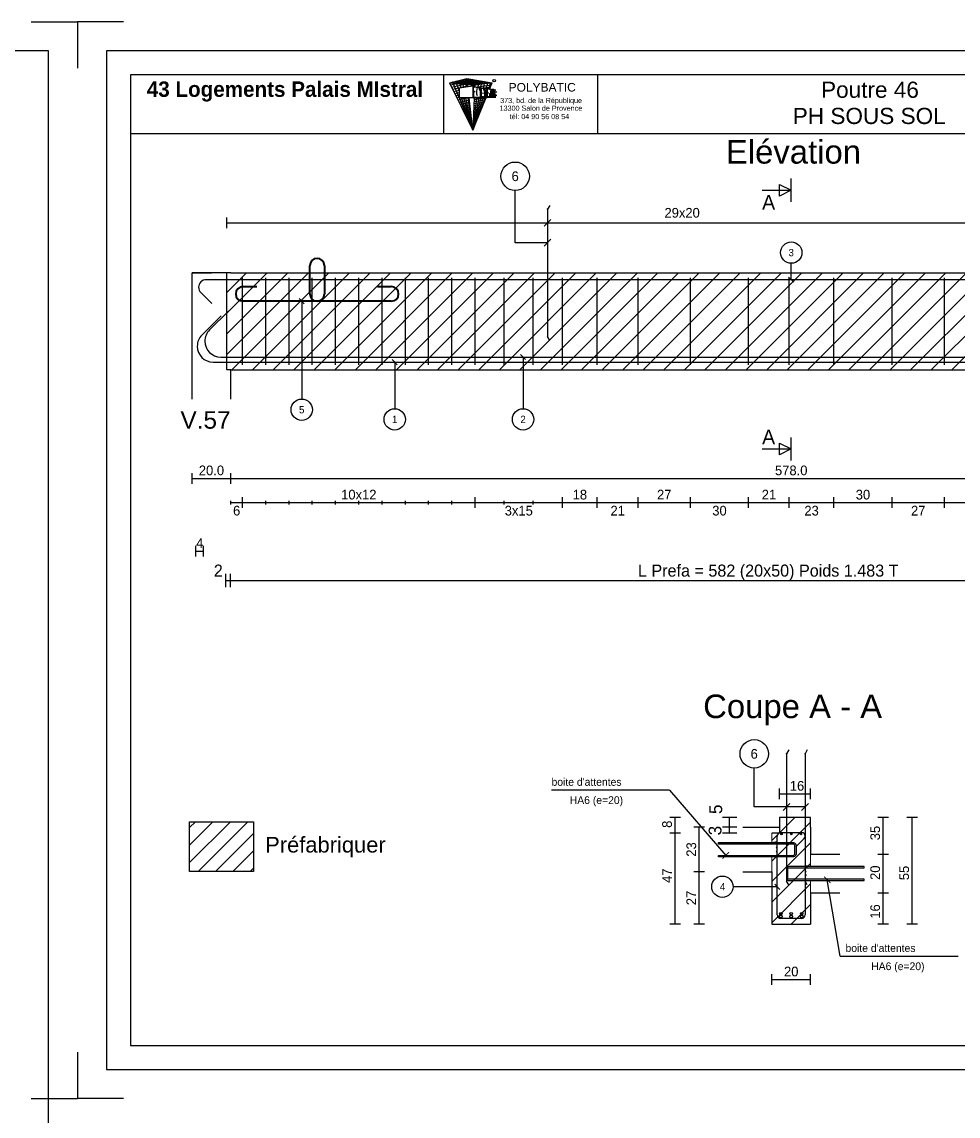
# Model space of a CAD drawing. Extents: x -12912 to 27386, y 1818 to 8189.
# Drawn here: x 23843 to 24326, y 3421 to 3986 of the extents above; entities that cross this region are included whole.
import ezdxf
from ezdxf.enums import TextEntityAlignment as Align

# ---------------------------------------------------------------- set-up
doc = ezdxf.new("R2010")
doc.units = 0
doc.header["$MEASUREMENT"] = 0
doc.linetypes.add('CONTINUE', pattern=[0])
doc.layers.get('0').update_dxf_attribs({"linetype": 'CONTINUOUS'})
for name, color, linetype in [('1', 7, 'CONTINUOUS'), ('104', 7, 'CONTINUOUS'), ('173', 7, 'CONTINUOUS'), ('5', 7, 'CONTINUOUS'), ('6', 7, 'CONTINUOUS'), ('7', 7, 'CONTINUOUS'), ('Bâtiment 1. Soubassement', 7, 'CONTINUOUS'), ('GO-CARTOUCHE', 7, 'CONTINUOUS'), ('GO-TEXTE', 9, 'CONTINUOUS'), ('PYC-HACHURE', 7, 'CONTINUOUS'), ('RDC COFFRAGE', 7, 'CONTINUOUS')]:
    doc.layers.add(name, color=color, linetype=linetype)
doc.layers.add('PYC- HACHURES', color=7, linetype='CONTINUOUS', lineweight=18)
doc.styles.add('ARIAL', font='ARIAL.TTF')
doc.styles.add('TEXTEBA', font='ARIAL.TTF')

# ---------------------------------------------------------------- blocks, each defined once
blk = doc.blocks.new('_ArchTick')
at = {"color": 0, "linetype": 'ByBlock', "const_width": 0.15}
blk.add_lwpolyline([(-0.5, -0.5), (0.5, 0.5)], dxfattribs=at)
blk = doc.blocks.new('A$C25E25F4E')
at = {"layer": 'RDC COFFRAGE', "color": 5, "linetype": 'CONTINUE', "lineweight": 40, "ltscale": 0.01}
for points in [[(48.51, 3.75), (48.51, 18.3)], [(52.25, 22.05), (52.25, 22.05)], [(56, 18.3), (56, 3.75)], [(14, 7.49), (21.09, 7.49)], [(83.42, 7.49), (90.51, 7.49)], [(10.25, 3.75), (10.25, 3.75)], [(94.25, 3.75), (94.25, 3.75)], [(52.25, 0), (14, 0)], [(90.51, 0), (52.25, 0)]]:
    blk.add_lwpolyline(points, dxfattribs=at)
for centre, start, end in [((52.25, 18.3), 90, 180), ((52.25, 18.3), 0, 90), ((14, 3.75), 90, 180), ((90.51, 3.75), 0, 90), ((14, 3.75), 180, 270), ((52.25, 3.75), 180, 270), ((52.25, 3.75), 270, 0), ((90.51, 3.75), 270, 0)]:
    blk.add_arc(centre, 3.75, start, end, dxfattribs=at)

msp = doc.modelspace()

# ---------------------------------------------------------------- hatches: boundary and pattern name
at = {"layer": 'PYC- HACHURES', "lineweight": 15}
h = msp.add_hatch(dxfattribs=at)
h.set_pattern_fill('ANSI31', color=104, scale=60, style=0)
h.set_pattern_definition([(45, (-5778.1856, -0.885), (-5.3033009, 5.3033009), [])])
h.paths.add_polyline_path([(24530.726, 3856.074), (24528.726, 3856.074), (23950.728, 3856.074), (23948.728, 3856.074), (23948.728, 3806.074), (23950.728, 3806.074), (24528.726, 3806.074), (24530.726, 3806.074)])
h = msp.add_hatch(dxfattribs=at)
h.set_pattern_fill('ANSI31', color=104, scale=2, style=0)
h.set_pattern_definition([(45, (24134.792, 5005.7286), (-4.490128, 4.490128), [])])
h.paths.add_polyline_path([(23962.398, 3573.155), (23929.478, 3573.155), (23929.478, 3547.504), (23962.398, 3547.504)])
h = msp.add_hatch(dxfattribs=at)
h.set_pattern_fill('ANSI31', color=104, scale=60, style=0)
h.set_pattern_definition([(45, (-5778.1856, -55.196), (-5.3033009, 5.3033009), [])])
h.paths.add_polyline_path([(24249.727, 3570.345), (24249.727, 3575.345), (24233.727, 3575.345), (24233.727, 3567.345), (24229.727, 3567.345), (24229.727, 3547.345), (24229.727, 3520.345), (24249.727, 3520.345), (24249.727, 3540.345)])

# ---------------------------------------------------------------- linework, layer by layer
for p, q in [((23847.835, 3985.504), (23871.643, 3985.504)), ((23847.835, 3985.504), (23871.643, 3985.504)), ((23847.835, 3985.504), (23871.643, 3985.504)), ((23871.643, 3985.504), (23871.643, 3961.697)), ((23895.45, 3985.504), (23871.643, 3985.504)), ((23871.643, 3985.504), (23871.643, 3961.697)), ((23871.643, 3985.504), (23871.643, 3961.697)), ((23895.45, 3985.504), (23871.643, 3985.504)), ((23871.643, 3985.504), (23871.643, 3961.697)), ((23871.643, 3985.504), (23871.643, 3961.697)), ((23871.643, 3454.311), (23871.643, 3430.504)), ((23871.643, 3454.311), (23871.643, 3430.504)), ((23847.835, 3430.504), (23871.643, 3430.504)), ((23895.45, 3430.504), (23871.643, 3430.504))]:
    msp.add_line(p, q)
at = {"lineweight": 5, "flags": 128}
for points in [[(24229.727, 3567.345), (24229.723, 3562.458), (24232.453, 3562.913), (24232.453, 3560.873), (24232.016, 3559.818), (24232.453, 3558.818), (24232.016, 3557.817), (24232.453, 3556.762), (24232.453, 3554.723), (24229.723, 3555.178), (24229.73, 3547.338)], [(24249.727, 3556.345), (24249.732, 3550.174), (24247.002, 3550.629), (24247.002, 3548.589), (24247.439, 3547.535), (24247.002, 3546.534), (24247.439, 3545.534), (24247.002, 3544.479), (24247.002, 3542.439), (24249.732, 3542.894), (24249.724, 3536.345)]]:
    msp.add_lwpolyline(points, dxfattribs=at)
for points in [[(24240.869, 3562.376, -0.4142136), (24242.234, 3561.011), (24242.234, 3556.461, -0.4142136), (24240.869, 3555.096), (24202.194, 3555.096), (24202.194, 3555.824), (24240.869, 3555.824, 0.4142136), (24241.506, 3556.461), (24241.506, 3561.011, 0.4142136), (24240.869, 3561.648), (24202.194, 3561.648), (24202.194, 3562.376)], [(24238.586, 3550.092, 0.4142136), (24237.221, 3548.727), (24237.221, 3544.177, 0.4142136), (24238.586, 3542.812), (24277.261, 3542.812), (24277.261, 3543.54), (24238.586, 3543.54, -0.4142136), (24237.949, 3544.177), (24237.949, 3548.727, -0.4142136), (24238.586, 3549.364), (24277.261, 3549.364), (24277.261, 3550.092)]]:
    msp.add_lwpolyline(points, format="xyb", close=True)
at = {"layer": '1', "color": 1}
for points in [[(23949.626, 3836.621), (23939.726, 3826.722)], [(23945.726, 3833.971), (23935.826, 3824.072)], [(23937.324, 3820.924), (23937.324, 3820.924)], [(23933.424, 3818.274), (23933.424, 3818.274)], [(23941.624, 3810.074), (24537.829, 3810.074)], [(23945.524, 3812.724), (24533.929, 3812.724)]]:
    msp.add_lwpolyline(points, dxfattribs=at)
for centre in [(24234.327, 3525.745), (24239.727, 3525.745), (24245.127, 3525.745), (24234.327, 3524.345), (24239.727, 3524.345), (24245.127, 3524.345)]:
    msp.add_circle(centre, 0.7, dxfattribs=at)
for centre, start, end in [((23945.524, 3820.924), 135, 180), ((23941.624, 3818.274), 135, 180), ((23945.524, 3820.924), 180, 270), ((23941.624, 3818.274), 180, 270)]:
    msp.add_arc(centre, 8.2, start, end, dxfattribs=at)
at = {"layer": '104', "color": 104}
for points in [[(24239.727, 3892.726), (24239.727, 3904.726)], [(24224.727, 3898.726), (24239.727, 3898.726)], [(24115.174, 3890.874), (24114.028, 3888.888)], [(24114.028, 3888.888), (24114.028, 3823.259)], [(24115.174, 3821.274), (24114.028, 3823.259)], [(24239.727, 3759.324), (24239.727, 3771.324)], [(24224.727, 3765.324), (24239.727, 3765.324)], [(24238.459, 3610.145), (24237.312, 3608.16)], [(24237.312, 3608.16), (24237.312, 3542.531)], [(24247.983, 3610.145), (24246.837, 3608.16)], [(24246.837, 3608.16), (24246.837, 3542.531)], [(24238.459, 3540.545), (24237.312, 3542.531)], [(24247.983, 3540.545), (24246.837, 3542.531)]]:
    msp.add_lwpolyline(points, dxfattribs=at)
for points in [[(24239.727, 3898.726), (24233.727, 3895.726), (24233.727, 3901.726), (24239.727, 3898.726)], [(24239.727, 3765.324), (24233.727, 3762.324), (24233.727, 3768.324), (24239.727, 3765.324)]]:
    msp.add_lwpolyline(points, close=True, dxfattribs=at)
for p in [(24114.028, 3888.888), (24237.312, 3608.16), (24246.837, 3608.16)]:
    msp.add_point(p, dxfattribs=at)
at = {"layer": '173', "color": 173}
for points in [[(23956.728, 3808.774), (23956.728, 3853.574)], [(23968.728, 3808.774), (23968.728, 3853.574)], [(23980.728, 3808.774), (23980.728, 3853.574)], [(23992.728, 3808.774), (23992.728, 3853.574)], [(24004.728, 3808.774), (24004.728, 3853.574)], [(24016.728, 3808.774), (24016.728, 3853.574)], [(24028.728, 3808.774), (24028.728, 3853.574)], [(24040.728, 3808.774), (24040.728, 3853.574)], [(24052.728, 3808.774), (24052.728, 3853.574)], [(24064.728, 3808.774), (24064.728, 3853.574)], [(24076.728, 3808.774), (24076.728, 3853.574)], [(24091.728, 3808.774), (24091.728, 3853.574)], [(24106.728, 3808.774), (24106.728, 3853.574)], [(24121.728, 3808.774), (24121.728, 3853.574)], [(24139.728, 3808.774), (24139.728, 3853.574)], [(24160.728, 3808.774), (24160.728, 3853.574)], [(24187.728, 3808.774), (24187.728, 3853.574)], [(24217.728, 3808.774), (24217.728, 3853.574)], [(24238.728, 3808.774), (24238.728, 3853.574)], [(24261.726, 3808.774), (24261.726, 3853.574)], [(24291.726, 3808.774), (24291.726, 3853.574)], [(24318.726, 3808.774), (24318.726, 3853.574)], [(23934.124, 3848.674), (23934.124, 3848.674)], [(24541.429, 3852.574), (23938.024, 3852.574)], [(23935.267, 3845.916), (23940.924, 3840.259)], [(24232.527, 3525.145), (24232.527, 3565.745)], [(24234.327, 3567.545), (24245.127, 3567.545)], [(24239.612, 3562.776), (24243.854, 3567.018)], [(24245.127, 3567.545), (24245.127, 3567.545)], [(24246.927, 3565.745), (24246.927, 3525.145)], [(24246.927, 3565.745), (24246.927, 3565.745)], [(24246.4, 3564.473), (24242.157, 3560.23)], [(24245.127, 3523.345), (24234.327, 3523.345)]]:
    msp.add_lwpolyline(points, dxfattribs=at)
for centre in [(24234.727, 3566.845), (24239.727, 3566.845), (24244.727, 3566.845)]:
    msp.add_circle(centre, 0.4, dxfattribs=at)
for centre, radius, start, end in [((23938.024, 3848.674), 3.9, 90, 180), ((23938.024, 3848.674), 3.9, 180, 225), ((24234.327, 3565.745), 1.8, 90, 180), ((24245.127, 3565.745), 1.8, 90, 135), ((24245.127, 3565.745), 1.8, 0, 90), ((24245.127, 3565.745), 1.8, 315, 0), ((24234.327, 3525.145), 1.8, 180, 270), ((24245.127, 3525.145), 1.8, 270, 0)]:
    msp.add_arc(centre, radius, start, end, dxfattribs=at)
at = {"layer": '5', "color": 5}
msp.add_line((23948.728, 3881.919), (24530.728, 3881.919), dxfattribs=at)
for points in [[(23948.728, 3879.169), (23948.728, 3884.669)], [(23948.728, 3881.002), (23948.728, 3882.835)], [(23930.726, 3747.407), (23930.726, 3752.907)], [(23950.728, 3747.407), (23950.728, 3752.907)], [(23930.726, 3750.157), (23950.728, 3750.157)], [(23950.728, 3750.157), (24528.726, 3750.157)], [(23956.728, 3734.907), (23956.728, 3740.407)], [(24076.728, 3734.907), (24076.728, 3740.407)], [(24121.728, 3734.907), (24121.728, 3740.407)], [(24139.728, 3734.907), (24139.728, 3740.407)], [(24160.728, 3734.907), (24160.728, 3740.407)], [(24187.728, 3734.907), (24187.728, 3740.407)], [(24217.728, 3734.907), (24217.728, 3740.407)], [(24238.728, 3734.907), (24238.728, 3740.407)], [(24261.726, 3734.907), (24261.726, 3740.407)], [(24291.726, 3734.907), (24291.726, 3740.407)], [(24318.726, 3734.907), (24318.726, 3740.407)], [(23950.728, 3736.74), (23950.728, 3738.574)], [(23950.728, 3737.657), (23956.728, 3737.657)], [(23956.728, 3736.74), (23956.728, 3738.574)], [(23956.728, 3737.657), (23968.728, 3737.657)], [(23956.728, 3737.657), (24076.728, 3737.657)], [(23968.728, 3736.74), (23968.728, 3738.574)], [(23968.728, 3737.657), (23980.728, 3737.657)], [(23980.728, 3736.74), (23980.728, 3738.574)], [(23980.728, 3737.657), (23992.728, 3737.657)], [(23992.728, 3736.74), (23992.728, 3738.574)], [(23992.728, 3737.657), (24004.728, 3737.657)], [(24004.728, 3736.74), (24004.728, 3738.574)], [(24004.728, 3737.657), (24016.728, 3737.657)], [(24016.728, 3736.74), (24016.728, 3738.574)], [(24016.728, 3737.657), (24028.728, 3737.657)], [(24028.728, 3736.74), (24028.728, 3738.574)], [(24028.728, 3737.657), (24040.728, 3737.657)], [(24040.728, 3736.74), (24040.728, 3738.574)], [(24040.728, 3737.657), (24052.728, 3737.657)], [(24052.728, 3736.74), (24052.728, 3738.574)], [(24052.728, 3737.657), (24064.728, 3737.657)], [(24064.728, 3736.74), (24064.728, 3738.574)], [(24064.728, 3737.657), (24076.728, 3737.657)], [(24076.728, 3736.74), (24076.728, 3738.574)], [(24076.728, 3737.657), (24091.728, 3737.657)], [(24076.728, 3737.657), (24121.728, 3737.657)], [(24091.728, 3736.74), (24091.728, 3738.574)], [(24091.728, 3737.657), (24106.728, 3737.657)], [(24106.728, 3736.74), (24106.728, 3738.574)], [(24106.728, 3737.657), (24121.728, 3737.657)], [(24121.728, 3736.74), (24121.728, 3738.574)], [(24121.728, 3737.657), (24139.728, 3737.657)], [(24139.728, 3736.74), (24139.728, 3738.574)], [(24139.728, 3737.657), (24160.728, 3737.657)], [(24160.728, 3736.74), (24160.728, 3738.574)], [(24160.728, 3737.657), (24187.728, 3737.657)], [(24187.728, 3736.74), (24187.728, 3738.574)], [(24187.728, 3737.657), (24217.728, 3737.657)], [(24217.728, 3736.74), (24217.728, 3738.574)], [(24217.728, 3737.657), (24238.728, 3737.657)], [(24238.728, 3736.74), (24238.728, 3738.574)], [(24238.728, 3737.657), (24261.726, 3737.657)], [(24261.726, 3736.74), (24261.726, 3738.574)], [(24261.726, 3737.657), (24291.726, 3737.657)], [(24291.726, 3736.74), (24291.726, 3738.574)], [(24291.726, 3737.657), (24318.726, 3737.657)], [(24318.726, 3736.74), (24318.726, 3738.574)], [(24318.726, 3737.657), (24339.726, 3737.657)], [(23932.724, 3709.907), (23932.724, 3715.407)], [(23932.724, 3712.657), (23936.624, 3712.657)], [(23936.624, 3709.907), (23936.624, 3715.407)], [(24233.727, 3584.782), (24233.727, 3590.282)], [(24249.727, 3584.782), (24249.727, 3590.282)], [(24233.727, 3587.532), (24249.727, 3587.532)], [(24182.56, 3575.345), (24177.06, 3575.345)], [(24179.81, 3520.345), (24179.81, 3575.345)], [(24211.603, 3575.345), (24204.343, 3575.345)], [(24207.973, 3570.345), (24207.973, 3575.345)], [(24289.894, 3575.345), (24284.394, 3575.345)], [(24287.144, 3550.345), (24287.144, 3575.345)], [(24304.858, 3575.345), (24299.358, 3575.345)], [(24302.108, 3520.345), (24302.108, 3575.345)], [(24182.56, 3567.345), (24177.06, 3567.345)], [(24195.06, 3570.345), (24189.56, 3570.345)], [(24192.31, 3547.345), (24192.31, 3570.345)], [(24211.603, 3570.345), (24204.343, 3570.345)], [(24211.603, 3570.345), (24204.343, 3570.345)], [(24211.603, 3567.345), (24204.343, 3567.345)], [(24207.973, 3567.345), (24207.973, 3570.345)], [(24289.894, 3556.345), (24284.394, 3556.345)], [(24287.144, 3530.345), (24287.144, 3555.345)], [(24287.144, 3536.345), (24287.144, 3550.345)], [(24195.06, 3547.345), (24189.56, 3547.345)], [(24192.31, 3520.345), (24192.31, 3547.345)], [(24289.894, 3536.345), (24284.394, 3536.345)], [(24287.144, 3520.345), (24287.144, 3530.345)], [(24182.56, 3520.345), (24177.06, 3520.345)], [(24195.06, 3520.345), (24189.56, 3520.345)], [(24289.894, 3520.345), (24284.394, 3520.345)], [(24304.858, 3520.345), (24299.358, 3520.345)], [(24229.727, 3489.061), (24229.727, 3494.561)], [(24249.727, 3489.061), (24249.727, 3494.561)], [(24229.727, 3491.811), (24249.727, 3491.811)]]:
    msp.add_lwpolyline(points, dxfattribs=at)
at = {"layer": '6', "color": 6}
for points in [[(24097.361, 3871.674), (24097.361, 3898.588)], [(24112.26, 3880.151), (24115.795, 3883.686)], [(24114.028, 3871.674), (24097.361, 3871.674)], [(24112.26, 3869.906), (24115.795, 3873.442)], [(24239.727, 3852.574), (24239.727, 3861.074)], [(24238.401, 3853.899), (24241.053, 3851.248)], [(23988.611, 3840.197), (23985.959, 3842.849)], [(23987.285, 3841.523), (23987.285, 3791.074)], [(24102.754, 3811.398), (24100.103, 3814.049)], [(24036.556, 3808.748), (24033.904, 3811.399)], [(24035.23, 3810.074), (24035.23, 3786.074)], [(24101.429, 3812.724), (24101.429, 3786.074)], [(24220.646, 3580.788), (24220.646, 3600.833)], [(24235.545, 3579.02), (24239.08, 3582.556)], [(24245.069, 3579.02), (24248.605, 3582.556)], [(24246.837, 3580.788), (24220.646, 3580.788)], [(24232.527, 3539.626), (24209.727, 3539.626)], [(24231.201, 3540.952), (24233.853, 3538.301)]]:
    msp.add_lwpolyline(points, dxfattribs=at)
for centre, radius in [((24097.361, 3905.922), 7.333), ((24239.727, 3866.574), 5.5), ((23987.285, 3785.574), 5.5), ((24035.23, 3780.574), 5.5), ((24101.429, 3780.574), 5.5), ((24220.646, 3608.166), 7.333), ((24204.227, 3539.626), 5.5)]:
    msp.add_circle(centre, radius, dxfattribs=at)
at = {"layer": '7', "color": 7, "linetype": 'Continuous'}
msp.add_line((24249.724, 3536.345), (24249.727, 3520.345), dxfattribs=at)
at = {"layer": '7', "color": 7}
for points in [[(23950.728, 3856.074), (23930.726, 3856.074)], [(23930.726, 3791.074), (23930.726, 3856.074)], [(23930.726, 3856.074), (23940.727, 3856.074)], [(23950.728, 3856.074), (24528.726, 3856.074)], [(23930.726, 3791.074), (23930.726, 3806.074)], [(23950.728, 3806.074), (24528.726, 3806.074)], [(23950.728, 3791.074), (23950.728, 3806.074)], [(24214.727, 3570.345), (24229.727, 3570.345)], [(24229.727, 3570.345), (24233.727, 3570.345)], [(24249.727, 3570.345), (24249.727, 3556.345)], [(24264.727, 3556.345), (24249.727, 3556.345)], [(24214.727, 3547.345), (24229.727, 3547.345)], [(24264.727, 3536.345), (24249.727, 3536.345)], [(24229.727, 3520.345), (24249.727, 3520.345)]]:
    msp.add_lwpolyline(points, dxfattribs=at)
at = {"layer": '7', "color": 7, "linetype": 'Continuous'}
for points in [[(23950.728, 3806.074), (23948.728, 3806.074), (23948.728, 3856.074)], [(24249.727, 3570.345), (24249.727, 3575.345), (24233.727, 3575.345), (24233.727, 3567.345), (24229.727, 3567.345)], [(24229.727, 3547.345), (24229.727, 3520.345)]]:
    msp.add_lwpolyline(points, dxfattribs=at)
at = {"layer": '7', "color": 7}
msp.add_lwpolyline([(23929.478, 3573.155), (23962.398, 3573.155), (23962.398, 3547.504), (23929.478, 3547.504)], close=True, dxfattribs=at)
at = {"layer": 'GO-CARTOUCHE', "color": 9, "linetype": 'CONTINUE'}
for p, q in [((24063.498, 3954.155), (24072.426, 3956.231)), ((24063.498, 3954.155), (24072.426, 3956.231)), ((24064.045, 3953.041), (24072.568, 3955.023)), ((24064.045, 3953.041), (24072.568, 3955.023)), ((24064.504, 3954.059), (24073.433, 3956.071)), ((24064.504, 3954.059), (24073.433, 3956.071)), ((24068.481, 3946.5), (24065.116, 3954.531)), ((24065.116, 3954.531), (24078.202, 3953.135)), ((24068.481, 3946.5), (24065.116, 3954.531)), ((24065.116, 3954.531), (24078.202, 3953.135)), ((24066.517, 3953.867), (24075.445, 3955.752)), ((24066.517, 3953.867), (24075.445, 3955.752)), ((24068.481, 3949.896), (24066.734, 3954.907)), ((24066.734, 3954.907), (24079.825, 3953.362)), ((24068.481, 3949.896), (24066.734, 3954.907)), ((24066.734, 3954.907), (24079.825, 3953.362)), ((24068.352, 3955.284), (24081.448, 3953.588)), ((24069.443, 3951.394), (24068.352, 3955.284)), ((24068.352, 3955.284), (24081.448, 3953.588)), ((24069.443, 3951.394), (24068.352, 3955.284)), ((24068.529, 3953.676), (24077.457, 3955.433)), ((24068.529, 3953.676), (24077.457, 3955.433)), ((24070.84, 3951.599), (24069.97, 3955.66)), ((24069.97, 3955.66), (24083.071, 3953.815)), ((24070.84, 3951.599), (24069.97, 3955.66)), ((24069.97, 3955.66), (24083.071, 3953.815)), ((24070.542, 3953.484), (24079.469, 3955.113)), ((24070.542, 3953.484), (24079.469, 3955.113)), ((24072.222, 3951.802), (24071.588, 3956.036)), ((24071.588, 3956.036), (24084.695, 3954.041)), ((24072.222, 3951.802), (24071.588, 3956.036)), ((24071.588, 3956.036), (24084.695, 3954.041)), ((24072.933, 3951.907), (24072.426, 3956.231)), ((24072.426, 3956.231), (24085.508, 3954.155)), ((24072.933, 3951.907), (24072.426, 3956.231)), ((24072.426, 3956.231), (24085.508, 3954.155)), ((24072.554, 3953.292), (24081.482, 3954.794)), ((24072.554, 3953.292), (24081.482, 3954.794)), ((24074.567, 3953.101), (24083.494, 3954.474)), ((24074.567, 3953.101), (24083.494, 3954.474)), ((24063.498, 3954.155), (24076.579, 3952.909)), ((24063.498, 3954.155), (24075.541, 3929.652)), ((24063.498, 3954.155), (24076.579, 3952.909)), ((24063.498, 3954.155), (24075.541, 3929.652)), ((24064.592, 3951.927), (24072.71, 3953.815)), ((24064.592, 3951.927), (24072.71, 3953.815)), ((24065.14, 3950.814), (24072.851, 3952.607)), ((24065.14, 3950.814), (24072.851, 3952.607)), ((24065.687, 3949.7), (24068.481, 3950.35)), ((24065.687, 3949.7), (24068.481, 3950.35)), ((24066.235, 3948.587), (24068.481, 3949.109)), ((24066.235, 3948.587), (24068.481, 3949.109)), ((24075.541, 3952.291), (24068.481, 3951.252)), ((24075.541, 3952.291), (24068.481, 3951.252)), ((24068.481, 3951.252), (24068.481, 3946.269)), ((24068.481, 3951.252), (24068.481, 3946.269)), ((24076.703, 3952.109), (24075.541, 3952.291)), ((24075.541, 3952.291), (24075.541, 3946.281)), ((24076.703, 3952.109), (24075.541, 3952.291)), ((24075.541, 3952.291), (24075.541, 3946.281)), ((24075.573, 3953.005), (24084.5, 3954.315)), ((24075.573, 3953.005), (24084.5, 3954.315)), ((24075.956, 3949.872), (24075.956, 3951.805)), ((24076.485, 3951.723), (24075.956, 3951.805)), ((24075.956, 3949.872), (24075.956, 3951.805)), ((24076.485, 3951.723), (24075.956, 3951.805)), ((24075.956, 3949.872), (24076.375, 3949.839)), ((24075.956, 3949.872), (24076.375, 3949.839)), ((24076.524, 3949.411), (24075.956, 3949.455)), ((24075.956, 3949.455), (24075.956, 3946.684)), ((24076.524, 3949.411), (24075.956, 3949.455)), ((24075.956, 3949.455), (24075.956, 3946.684)), ((24076.734, 3949.617), (24076.524, 3949.411)), ((24076.734, 3949.617), (24076.524, 3949.411)), ((24076.579, 3952.909), (24076.545, 3952.134)), ((24076.579, 3952.909), (24076.545, 3952.134)), ((24085.508, 3954.155), (24076.579, 3952.909)), ((24085.508, 3954.155), (24076.579, 3952.909)), ((24076.869, 3951.899), (24085.055, 3953.041)), ((24076.869, 3951.899), (24085.055, 3953.041)), ((24077.002, 3951.67), (24078.313, 3951.861)), ((24077.002, 3951.67), (24078.313, 3951.861)), ((24077.479, 3949.889), (24077.453, 3949.32)), ((24077.479, 3949.889), (24077.453, 3949.32)), ((24077.453, 3949.32), (24077.493, 3948.459)), ((24077.453, 3949.32), (24077.493, 3948.459)), ((24077.571, 3950.589), (24077.479, 3949.889)), ((24077.571, 3950.589), (24077.479, 3949.889)), ((24077.723, 3951.147), (24077.571, 3950.589)), ((24077.723, 3951.147), (24077.571, 3950.589)), ((24078.202, 3953.135), (24078.054, 3951.825)), ((24078.202, 3953.135), (24078.054, 3951.825)), ((24078.816, 3951.344), (24078.574, 3951.733)), ((24078.816, 3951.344), (24078.574, 3951.733)), ((24079.445, 3951.68), (24078.677, 3951.567)), ((24079.445, 3951.68), (24078.677, 3951.567)), ((24078.979, 3950.879), (24078.816, 3951.344)), ((24078.979, 3950.879), (24078.816, 3951.344)), ((24079.104, 3950.206), (24078.979, 3950.879)), ((24079.104, 3950.206), (24078.979, 3950.879)), ((24079.445, 3946.684), (24079.445, 3951.685)), ((24079.445, 3946.684), (24079.445, 3951.685)), ((24079.86, 3951.615), (24079.445, 3951.68)), ((24079.86, 3951.615), (24079.445, 3951.68)), ((24079.825, 3953.362), (24079.465, 3951.677)), ((24079.825, 3953.362), (24079.465, 3951.677)), ((24079.86, 3947.099), (24079.86, 3951.615)), ((24079.86, 3947.099), (24079.86, 3951.615)), ((24079.86, 3951.271), (24080.901, 3951.414)), ((24079.86, 3951.271), (24080.901, 3951.414)), ((24079.86, 3951.271), (24079.861, 3947.099)), ((24079.86, 3951.271), (24079.861, 3947.099)), ((24079.861, 3948.789), (24081.747, 3948.955)), ((24079.861, 3948.789), (24081.747, 3948.955)), ((24080.887, 3951.455), (24081.747, 3948.955)), ((24081.258, 3951.397), (24080.887, 3951.455)), ((24080.887, 3951.455), (24081.747, 3948.955)), ((24081.258, 3951.397), (24080.887, 3951.455)), ((24080.901, 3951.414), (24081.747, 3948.955)), ((24080.901, 3951.414), (24081.747, 3948.955)), ((24081.448, 3953.588), (24080.921, 3951.45)), ((24081.448, 3953.588), (24080.921, 3951.45)), ((24081.042, 3951.431), (24084.602, 3951.927)), ((24081.042, 3951.431), (24084.602, 3951.927)), ((24081.258, 3951.397), (24081.944, 3949.405)), ((24081.258, 3951.397), (24081.944, 3949.405)), ((24082.427, 3951.214), (24081.374, 3951.059)), ((24082.427, 3951.214), (24081.374, 3951.059)), ((24081.747, 3946.684), (24081.747, 3948.955)), ((24081.747, 3946.684), (24081.747, 3948.955)), ((24082.427, 3951.214), (24081.944, 3949.405)), ((24082.427, 3951.214), (24081.944, 3949.405)), ((24082.757, 3951.162), (24082.163, 3948.938)), ((24082.757, 3951.162), (24082.163, 3948.938)), ((24082.163, 3946.689), (24082.165, 3948.947)), ((24082.163, 3946.689), (24082.165, 3948.947)), ((24082.163, 3946.684), (24082.163, 3948.938)), ((24082.163, 3946.684), (24082.163, 3948.938)), ((24082.165, 3948.947), (24082.745, 3951.117)), ((24082.165, 3948.947), (24082.745, 3951.117)), ((24083.071, 3953.815), (24082.253, 3951.188)), ((24083.071, 3953.815), (24082.253, 3951.188)), ((24082.757, 3951.162), (24082.427, 3951.214)), ((24082.757, 3951.162), (24082.427, 3951.214)), ((24082.745, 3951.117), (24082.869, 3951.135)), ((24082.745, 3951.117), (24082.869, 3951.135)), ((24082.869, 3951.145), (24082.748, 3951.127)), ((24082.869, 3951.145), (24082.748, 3951.127)), ((24082.869, 3946.684), (24082.869, 3951.145)), ((24083.673, 3951.019), (24082.869, 3951.145)), ((24082.869, 3946.684), (24082.869, 3951.145)), ((24083.673, 3951.019), (24082.869, 3951.145)), ((24083.628, 3950.732), (24083.159, 3950.805)), ((24083.159, 3949.056), (24083.159, 3950.805)), ((24083.628, 3950.732), (24083.159, 3950.805)), ((24083.159, 3949.056), (24083.159, 3950.805)), ((24083.159, 3949.056), (24083.538, 3949.027)), ((24083.159, 3949.056), (24083.538, 3949.027)), ((24084.695, 3954.041), (24083.567, 3951.036)), ((24084.695, 3954.041), (24083.567, 3951.036)), ((24083.949, 3950.786), (24084.149, 3950.814)), ((24083.949, 3950.786), (24084.149, 3950.814)), ((24084.821, 3950.84), (24083.983, 3950.717)), ((24084.821, 3950.84), (24083.983, 3950.717)), ((24084.118, 3950.736), (24085.508, 3954.155)), ((24084.118, 3950.736), (24085.508, 3954.155)), ((24084.609, 3949.074), (24084.564, 3948.7)), ((24084.609, 3949.074), (24084.564, 3948.7)), ((24084.658, 3949.483), (24084.609, 3949.074)), ((24084.658, 3949.483), (24084.609, 3949.074)), ((24084.821, 3950.84), (24084.658, 3949.483)), ((24084.821, 3950.84), (24084.658, 3949.483)), ((24084.814, 3948.344), (24084.923, 3949.252)), ((24084.814, 3948.344), (24084.923, 3949.252)), ((24085.028, 3950.807), (24084.821, 3950.84)), ((24085.028, 3950.807), (24084.821, 3950.84)), ((24084.923, 3949.252), (24085.035, 3948.327)), ((24084.923, 3949.252), (24085.035, 3948.327)), ((24085.028, 3950.807), (24085.526, 3946.688)), ((24085.028, 3950.807), (24085.526, 3946.688)), ((24085.046, 3950.659), (24085.526, 3950.729)), ((24085.046, 3950.659), (24085.526, 3950.729)), ((24085.079, 3950.382), (24085.526, 3950.435)), ((24085.079, 3950.382), (24085.526, 3950.435)), ((24085.087, 3950.319), (24085.796, 3950.393)), ((24085.087, 3950.319), (24085.796, 3950.393)), ((24085.526, 3950.729), (24085.526, 3950.435)), ((24086.357, 3950.6), (24085.526, 3950.729)), ((24085.526, 3950.729), (24085.526, 3950.435)), ((24086.357, 3950.6), (24085.526, 3950.729)), ((24085.526, 3950.435), (24085.796, 3950.393)), ((24085.526, 3950.435), (24085.796, 3950.393)), ((24085.796, 3946.688), (24085.796, 3950.393)), ((24085.796, 3946.688), (24085.796, 3950.393)), ((24086.087, 3950.348), (24086.357, 3950.305)), ((24086.087, 3946.688), (24086.087, 3950.348)), ((24086.087, 3950.348), (24086.357, 3950.305)), ((24086.087, 3946.688), (24086.087, 3950.348)), ((24086.087, 3950.282), (24086.357, 3950.305)), ((24086.087, 3950.282), (24086.357, 3950.305)), ((24086.357, 3950.305), (24086.357, 3950.6)), ((24086.357, 3950.305), (24086.357, 3950.6)), ((24086.463, 3950.583), (24086.357, 3950.549)), ((24086.463, 3950.583), (24086.357, 3950.549)), ((24086.463, 3950.583), (24086.463, 3946.687)), ((24086.753, 3950.538), (24086.463, 3950.583)), ((24086.463, 3950.583), (24086.463, 3946.687)), ((24086.753, 3950.538), (24086.463, 3950.583)), ((24086.753, 3950.538), (24086.753, 3946.684)), ((24086.753, 3950.538), (24086.753, 3946.684)), ((24086.753, 3950.401), (24087.412, 3950.462)), ((24086.753, 3950.401), (24087.412, 3950.462)), ((24087.659, 3949.239), (24087.169, 3949.194)), ((24087.659, 3949.239), (24087.169, 3949.194)), ((24087.956, 3949.193), (24087.659, 3949.239)), ((24087.956, 3949.193), (24087.659, 3949.239)), ((24066.782, 3947.473), (24068.481, 3947.868)), ((24066.782, 3947.473), (24068.481, 3947.868)), ((24067.329, 3946.359), (24068.481, 3946.627)), ((24067.329, 3946.359), (24068.481, 3946.627)), ((24067.877, 3945.246), (24072.28, 3946.269)), ((24067.877, 3945.246), (24072.28, 3946.269)), ((24068.424, 3944.132), (24073.701, 3945.358)), ((24068.424, 3944.132), (24073.701, 3945.358)), ((24068.481, 3946.269), (24075.956, 3946.684)), ((24068.481, 3946.269), (24075.956, 3946.684)), ((24075.878, 3946.281), (24068.481, 3946.269)), ((24075.878, 3946.281), (24068.481, 3946.269)), ((24075.541, 3929.652), (24068.578, 3946.269)), ((24075.541, 3929.652), (24068.578, 3946.269)), ((24068.972, 3943.018), (24073.842, 3944.15)), ((24068.972, 3943.018), (24073.842, 3944.15)), ((24075.541, 3929.652), (24069.746, 3946.269)), ((24075.541, 3929.652), (24069.746, 3946.269)), ((24075.541, 3929.652), (24070.88, 3946.269)), ((24075.541, 3929.652), (24070.88, 3946.269)), ((24075.541, 3929.652), (24071.981, 3946.269)), ((24075.541, 3929.652), (24071.981, 3946.269)), ((24075.541, 3929.652), (24073.051, 3946.269)), ((24075.541, 3929.652), (24073.051, 3946.269)), ((24075.541, 3929.652), (24073.594, 3946.269)), ((24075.541, 3929.652), (24073.594, 3946.269)), ((24075.541, 3929.652), (24082.397, 3946.507)), ((24075.541, 3929.652), (24082.397, 3946.507)), ((24081.86, 3946.488), (24075.541, 3929.652)), ((24081.86, 3946.488), (24075.541, 3929.652)), ((24080.776, 3946.451), (24075.541, 3929.652)), ((24080.776, 3946.451), (24075.541, 3929.652)), ((24079.678, 3946.413), (24075.541, 3929.652)), ((24079.678, 3946.413), (24075.541, 3929.652)), ((24078.563, 3946.374), (24075.541, 3929.652)), ((24078.563, 3946.374), (24075.541, 3929.652)), ((24077.432, 3946.335), (24075.541, 3929.652)), ((24077.432, 3946.335), (24075.541, 3929.652)), ((24076.284, 3946.295), (24075.541, 3929.652)), ((24076.284, 3946.295), (24075.541, 3929.652)), ((24075.878, 3946.281), (24077.966, 3946.358)), ((24075.878, 3946.281), (24077.966, 3946.358)), ((24075.956, 3946.684), (24080.961, 3946.684)), ((24075.956, 3946.684), (24080.961, 3946.684)), ((24076.155, 3943.395), (24081.431, 3944.132)), ((24076.155, 3943.395), (24081.431, 3944.132)), ((24076.202, 3944.452), (24081.884, 3945.245)), ((24076.202, 3944.452), (24081.884, 3945.245)), ((24076.249, 3945.509), (24082.337, 3946.359)), ((24076.249, 3945.509), (24082.337, 3946.359)), ((24077.493, 3948.459), (24077.685, 3947.481)), ((24077.493, 3948.459), (24077.685, 3947.481)), ((24077.966, 3946.358), (24078.34, 3946.371)), ((24077.966, 3946.358), (24078.34, 3946.371)), ((24078.368, 3946.372), (24082.865, 3946.537)), ((24078.368, 3946.372), (24082.865, 3946.537)), ((24079.443, 3946.684), (24082.874, 3946.684)), ((24079.443, 3946.684), (24082.874, 3946.684)), ((24079.86, 3947.099), (24080.961, 3947.099)), ((24079.86, 3947.099), (24080.961, 3947.099)), ((24079.861, 3947.099), (24080.961, 3947.096)), ((24079.861, 3947.099), (24080.961, 3947.096)), ((24080.961, 3946.684), (24080.961, 3947.099)), ((24080.961, 3946.684), (24080.961, 3947.099)), ((24080.961, 3946.684), (24081.75, 3946.684)), ((24080.961, 3946.684), (24081.75, 3946.684)), ((24081.747, 3947.096), (24081.75, 3946.684)), ((24081.747, 3947.096), (24081.75, 3946.684)), ((24081.75, 3946.684), (24082.163, 3946.684)), ((24081.75, 3946.684), (24082.163, 3946.684)), ((24082.864, 3946.688), (24086.463, 3946.688)), ((24082.864, 3946.688), (24086.463, 3946.688)), ((24082.865, 3946.537), (24087.425, 3946.682)), ((24082.865, 3946.537), (24087.425, 3946.682)), ((24082.869, 3946.684), (24083.749, 3946.684)), ((24082.869, 3946.684), (24083.749, 3946.684)), ((24083.159, 3948.764), (24083.516, 3948.737)), ((24083.159, 3946.975), (24083.159, 3948.764)), ((24083.159, 3948.764), (24083.516, 3948.737)), ((24083.159, 3946.975), (24083.159, 3948.764)), ((24083.159, 3946.975), (24083.659, 3946.975)), ((24083.159, 3946.975), (24083.659, 3946.975)), ((24083.91, 3946.826), (24083.744, 3946.688)), ((24083.91, 3946.826), (24083.744, 3946.688)), ((24083.744, 3946.688), (24084.314, 3946.688)), ((24083.744, 3946.688), (24084.314, 3946.688)), ((24084.029, 3947.083), (24083.91, 3946.826)), ((24084.029, 3947.083), (24083.91, 3946.826)), ((24084, 3948.51), (24084.053, 3948.342)), ((24084, 3948.51), (24084.053, 3948.342)), ((24084.098, 3947.412), (24084.029, 3947.083)), ((24084.098, 3947.412), (24084.029, 3947.083)), ((24084.053, 3948.342), (24084.106, 3948.021)), ((24084.053, 3948.342), (24084.106, 3948.021)), ((24084.118, 3947.709), (24084.098, 3947.412)), ((24084.118, 3947.709), (24084.098, 3947.412)), ((24084.106, 3948.021), (24084.118, 3947.709)), ((24084.106, 3948.021), (24084.118, 3947.709)), ((24084.36, 3946.999), (24084.323, 3946.688)), ((24084.36, 3946.999), (24084.323, 3946.688)), ((24084.402, 3947.349), (24084.36, 3946.999)), ((24084.402, 3947.349), (24084.36, 3946.999)), ((24084.437, 3947.64), (24084.402, 3947.349)), ((24084.437, 3947.64), (24084.402, 3947.349)), ((24084.47, 3947.919), (24084.437, 3947.64)), ((24084.47, 3947.919), (24084.437, 3947.64)), ((24084.504, 3948.201), (24084.47, 3947.919)), ((24084.504, 3948.201), (24084.47, 3947.919)), ((24084.522, 3948.346), (24084.504, 3948.201)), ((24084.522, 3948.346), (24084.504, 3948.201)), ((24084.533, 3948.442), (24084.522, 3948.346)), ((24084.533, 3948.442), (24084.522, 3948.346)), ((24084.542, 3948.52), (24084.533, 3948.442)), ((24084.542, 3948.52), (24084.533, 3948.442)), ((24084.564, 3948.7), (24084.542, 3948.52)), ((24084.564, 3948.7), (24084.542, 3948.52)), ((24084.779, 3948.056), (24084.615, 3946.688)), ((24084.779, 3948.056), (24084.615, 3946.688)), ((24084.779, 3948.056), (24085.07, 3948.033)), ((24084.779, 3948.056), (24085.07, 3948.033)), ((24084.814, 3948.344), (24085.035, 3948.327)), ((24084.814, 3948.344), (24085.035, 3948.327)), ((24085.07, 3948.033), (24085.234, 3946.684)), ((24085.07, 3948.033), (24085.234, 3946.684)), ((24086.087, 3946.688), (24086.463, 3946.688)), ((24086.087, 3946.688), (24086.463, 3946.688)), ((24086.463, 3946.687), (24086.753, 3946.684)), ((24086.463, 3946.687), (24086.753, 3946.684)), ((24086.848, 3948.55), (24086.864, 3948.137)), ((24086.848, 3948.55), (24086.864, 3948.137)), ((24086.864, 3948.137), (24086.904, 3947.758)), ((24086.864, 3948.137), (24086.904, 3947.758)), ((24086.904, 3947.758), (24086.964, 3947.44)), ((24086.904, 3947.758), (24086.964, 3947.44)), ((24086.964, 3947.44), (24087.05, 3947.145)), ((24086.964, 3947.44), (24087.05, 3947.145)), ((24087.05, 3947.145), (24087.185, 3946.87)), ((24087.05, 3947.145), (24087.185, 3946.87)), ((24087.185, 3946.87), (24087.34, 3946.7)), ((24087.185, 3946.87), (24087.34, 3946.7)), ((24087.646, 3947.766), (24087.203, 3947.725)), ((24087.646, 3947.766), (24087.203, 3947.725)), ((24087.646, 3947.766), (24087.94, 3947.777)), ((24087.646, 3947.766), (24087.94, 3947.777)), ((24069.519, 3941.905), (24073.984, 3942.942)), ((24069.519, 3941.905), (24073.984, 3942.942)), ((24070.066, 3940.791), (24074.125, 3941.734)), ((24070.066, 3940.791), (24074.125, 3941.734)), ((24070.614, 3939.677), (24074.267, 3940.526)), ((24070.614, 3939.677), (24074.267, 3940.526)), ((24071.161, 3938.564), (24074.409, 3939.317)), ((24071.161, 3938.564), (24074.409, 3939.317)), ((24071.708, 3937.45), (24074.55, 3938.109)), ((24071.708, 3937.45), (24074.55, 3938.109)), ((24075.919, 3938.109), (24079.166, 3938.563)), ((24075.919, 3938.109), (24079.166, 3938.563)), ((24075.966, 3939.166), (24079.619, 3939.677)), ((24075.966, 3939.166), (24079.619, 3939.677)), ((24076.013, 3940.223), (24080.072, 3940.791)), ((24076.013, 3940.223), (24080.072, 3940.791)), ((24076.06, 3941.281), (24080.525, 3941.904)), ((24076.06, 3941.281), (24080.525, 3941.904)), ((24076.107, 3942.338), (24080.978, 3943.018)), ((24076.107, 3942.338), (24080.978, 3943.018)), ((24072.256, 3936.337), (24074.692, 3936.901)), ((24072.256, 3936.337), (24074.692, 3936.901)), ((24075.824, 3935.995), (24078.26, 3936.336)), ((24075.824, 3935.995), (24078.26, 3936.336)), ((24075.872, 3937.052), (24078.713, 3937.45)), ((24075.872, 3937.052), (24078.713, 3937.45))]:
    msp.add_line(p, q, dxfattribs=at)
at = {"layer": 'GO-CARTOUCHE', "linetype": 'Continuous'}
for points in [[(23856.643, 3183.004), (23856.643, 3970.504), (22743.006, 3970.504), (22743.006, 3183.004)], [(24629.067, 3445.504), (24629.067, 3970.504), (23886.643, 3970.504), (23886.643, 3445.504)], [(24629.067, 3445.504), (24629.067, 3970.504), (23886.643, 3970.504), (23886.643, 3445.504)], [(24616.694, 3457.876), (24616.694, 3958.131), (23899.015, 3958.131), (23899.015, 3457.876)], [(24616.694, 3457.876), (24616.694, 3958.131), (23899.015, 3958.131), (23899.015, 3457.876)]]:
    msp.add_lwpolyline(points, close=True, dxfattribs=at)
at = {"layer": 'GO-CARTOUCHE', "color": 9, "linetype": 'CONTINUE'}
msp.add_circle((24086.568, 3955.188), 0.664, dxfattribs=at)
msp.add_circle((24086.568, 3955.188), 0.664, dxfattribs=at)
msp.add_circle((24086.568, 3955.188), 0.664, dxfattribs=at)
msp.add_circle((24086.568, 3955.188), 0.664, dxfattribs=at)
msp.add_circle((24086.568, 3955.188), 0.664, dxfattribs=at)
msp.add_circle((24086.568, 3955.188), 0.664, dxfattribs=at)
at = {"layer": 'GO-TEXTE', "color": 7}
for p, q in [((24060.469, 3958.131), (24060.469, 3927.833)), ((24060.469, 3958.131), (24060.469, 3927.833)), ((24139.74, 3958.131), (24139.74, 3927.833)), ((24139.74, 3958.131), (24139.74, 3927.833)), ((24616.694, 3927.833), (23899.015, 3927.833)), ((24616.694, 3927.833), (23899.015, 3927.833))]:
    msp.add_line(p, q, dxfattribs=at)
at = {"layer": 'PYC-HACHURE'}
for points in [[(23948.106, 3694.055), (23948.106, 3700.9)], [(23950.595, 3694.055), (23950.595, 3700.9)], [(23948.106, 3697.478), (23950.595, 3697.478)], [(23948.106, 3697.478), (24531.215, 3697.478)], [(24176.927, 3589.464), (24116.069, 3589.464), (24116.069, 3589.464)], [(24176.927, 3589.464), (24205.965, 3555.824)], [(24264.901, 3503.813), (24258.301, 3543.192)], [(24264.901, 3503.813), (24325.759, 3503.813), (24325.759, 3503.813)]]:
    msp.add_lwpolyline(points, dxfattribs=at)

# ---------------------------------------------------------------- block references
at = {"layer": '7', "color": 7, "linetype": 'Continuous'}
msp.add_blockref('A$C25E25F4E', (23942.975, 3841.523), dxfattribs=at)
at = {"layer": 'Bâtiment 1. Soubassement', "yscale": 3.307500000000346, "zscale": 3.307499999999998}
for p, xscale, rotation in [((24205.965, 3555.824), -3.307500000068103, 90), ((24258.301, 3543.192), 3.307500000068103, 270)]:
    msp.add_blockref('_ArchTick', p, dxfattribs=dict(at, xscale=xscale, rotation=rotation))

# ---------------------------------------------------------------- texts
at = {"style": 'ARIAL'}
for s, height, p in [('Elévation', 12.1293, (24240.865, 3918.502)), ('Coupe A - A', 12.12935, (24240.451, 3632.641)), ('Préfabriquer', 8.08623, (23999.515, 3561.32))]:
    msp.add_text(s, height=height, dxfattribs=at).set_placement(p, align=Align.MIDDLE_CENTER)
msp.add_text('V.57', height=8.9847, dxfattribs=at).set_placement((23924.76, 3784.772), align=Align.TOP_LEFT)
at = {"layer": '104', "color": 104}
msp.add_text('A', height=7.5, dxfattribs=at).set_placement((24224.727, 3896.271), align=Align.TOP_LEFT)
msp.add_text('A', height=7.5, dxfattribs=at).set_placement((24224.727, 3767.779))
at = {"layer": '5', "color": 5}
for s, p in [('29x20', (24183.472, 3884.584)), ('20.0', (23940.727, 3751.786)), ('578.0', (24239.727, 3751.786)), ('10x12', (24016.728, 3739.286)), ('18', (24130.728, 3739.286)), ('27', (24174.228, 3739.286)), ('21', (24228.228, 3739.286)), ('30', (24276.726, 3739.286)), ('4', (23934.674, 3714.286)), ('16', (24242.727, 3589.164)), ('20', (24239.727, 3493.44))]:
    msp.add_text(s, height=5, dxfattribs=at).set_placement(p, align=Align.CENTER)
for s, p in [('6', (23953.728, 3736.028)), ('3x15', (24099.228, 3736.028)), ('21', (24150.228, 3736.028)), ('30', (24202.728, 3736.028)), ('23', (24250.227, 3736.028)), ('27', (24305.226, 3736.028))]:
    msp.add_text(s, height=5, dxfattribs=at).set_placement(p, align=Align.TOP_CENTER)
for s, height, p in [('5', 6.6, (24204.105, 3579.567)), ('8', 5, (24178.181, 3571.861)), ('3', 6.6, (24203.743, 3568.588)), ('35', 5, (24285.514, 3567.33)), ('23', 5, (24190.681, 3558.845)), ('47', 5, (24178.181, 3545.345)), ('20', 5, (24285.514, 3546.879)), ('55', 5, (24300.479, 3546.735)), ('27', 5, (24190.681, 3533.845)), ('16', 5, (24285.514, 3526.879))]:
    msp.add_text(s, height=height, rotation=90, dxfattribs=at).set_placement(p, align=Align.CENTER)
at = {"layer": '6', "color": 6}
for s, height, p in [('6', 5, (24097.361, 3905.922)), ('3', 3.75, (24239.727, 3866.574)), ('5', 3.75, (23987.285, 3785.574)), ('1', 3.75, (24035.23, 3780.574)), ('2', 3.75, (24101.429, 3780.574)), ('6', 5, (24220.646, 3608.166)), ('4', 3.75, (24204.311, 3539.626))]:
    msp.add_text(s, height=height, dxfattribs=at).set_placement(p, align=Align.MIDDLE_CENTER)
at = {"layer": 'GO-CARTOUCHE', "color": 9, "style": 'TEXTEBA'}
for s, p in [('373, bd. de la République', (24089.613, 3943.648)), ('373, bd. de la République', (24089.613, 3943.648)), ('13300 Salon de Provence', (24089.303, 3939.676)), ('13300 Salon de Provence', (24089.303, 3939.676)), ('tél: 04 90 56 08 54', (24094.522, 3935.36)), ('tél: 04 90 56 08 54', (24094.522, 3935.36))]:
    msp.add_text(s, height=2.65152, dxfattribs=at).set_placement(p)
at = {"layer": 'GO-CARTOUCHE', "insert": (23978.615, 3949.603), "char_height": 7.95455, "attachment_point": 5}
msp.add_mtext('{\\Fbold|c0;43 Logements Palais MIstral}', dxfattribs=at)
msp.add_mtext('{\\Fbold|c0;43 Logements Palais MIstral}', dxfattribs=at)
at = {"layer": 'GO-TEXTE', "color": 2, "style": 'TEXTEBA'}
for s, height, p in [('Poutre 46', 8.3314, (24255.099, 3946.364)), ('PH SOUS SOL', 8.33139, (24240.508, 3932.851))]:
    msp.add_text(s, height=height, dxfattribs=at).set_placement(p)
at = {"layer": 'GO-TEXTE', "color": 3, "style": 'TEXTEBA'}
msp.add_text('POLYBATIC', height=4.4192, dxfattribs=at).set_placement((24111.31, 3951.794), align=Align.MIDDLE)
msp.add_text('POLYBATIC', height=4.4192, dxfattribs=at).set_placement((24111.31, 3951.794), align=Align.MIDDLE)
at = {"layer": 'PYC-HACHURE'}
for s, height, p in [('2', 6.222, (23944.274, 3699.513)), ('L Prefa = 582 (20x50) Poids 1.483 T', 6.22222, (24227.887, 3699.513))]:
    msp.add_text(s, height=height, dxfattribs=at).set_placement(p, align=Align.CENTER)
for s, p in [("boite d'attentes", (24116.112, 3591.68)), ('HA6 (e=20)', (24125.521, 3582.291)), ("boite d'attentes", (24267.716, 3506.03)), ('HA6 (e=20)', (24280.973, 3496.64))]:
    msp.add_text(s, height=4, dxfattribs=at).set_placement(p)

doc.saveas('drawing.dxf')
